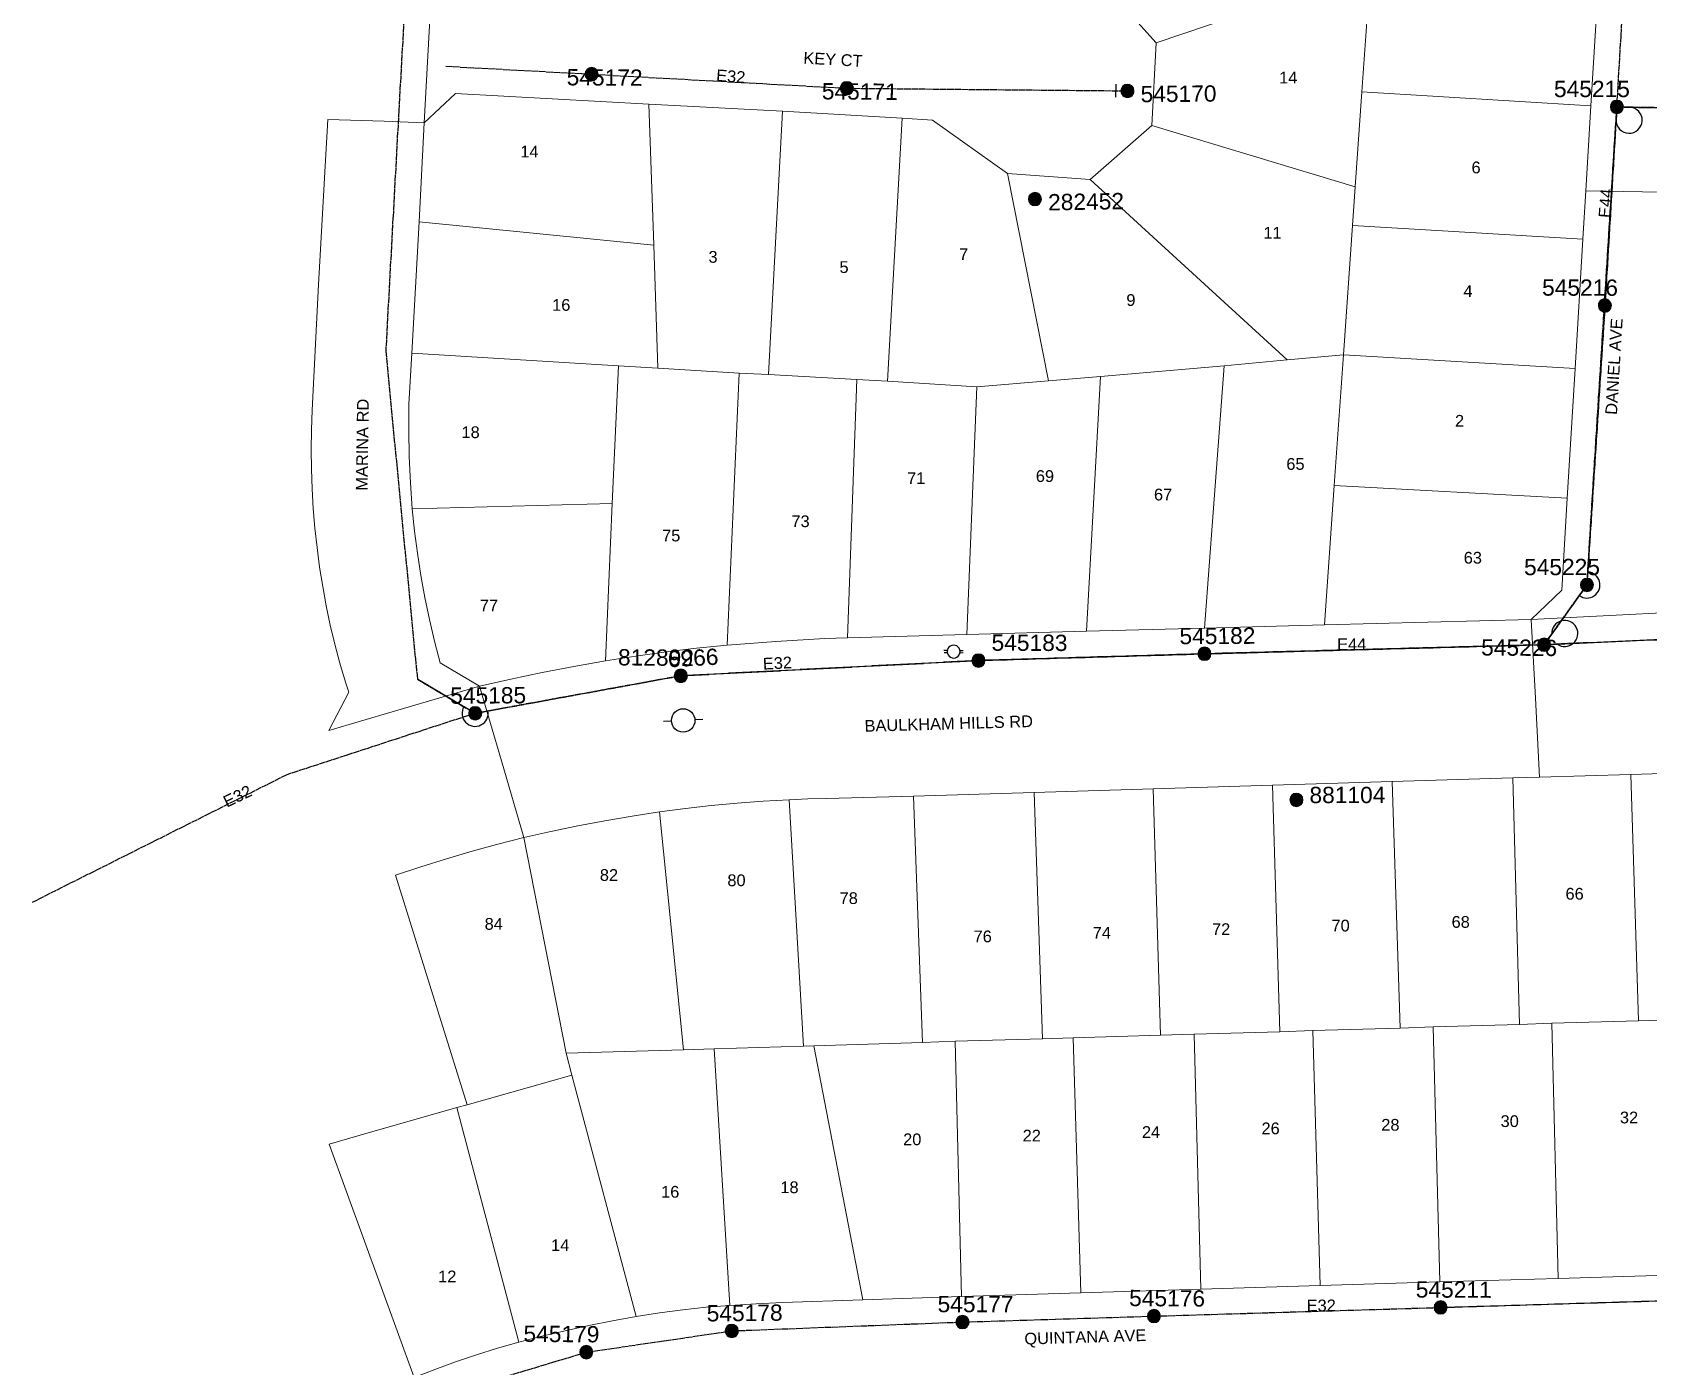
# Model space of a CAD drawing. Header units: metres. Extents: x 311460 to 313373, y 6261260 to 6263889.
# Drawn here: x 311555 to 311803.1, y 6262169.8 to 6262374.5 of the extents above; entities that cross this region are included whole.
import ezdxf
from ezdxf.enums import TextEntityAlignment as Align

# ---------------------------------------------------------------- set-up
doc = ezdxf.new("R2010")
doc.units = ezdxf.units.M
doc.linetypes.add('Cable Exist OH', pattern=[1, 1, 0])
doc.layers.get('0').update_dxf_attribs({"color": 6})
doc.layers.add('Cadastre Land Parcels_SP_EXT', color=9, linetype='Continuous', lineweight=5)
doc.layers.add('Cadastre Roads_SP_EXT', color=9, linetype='Continuous', lineweight=5)
for name, color, linetype in [('Equip_SP_HV_EXT', 7, 'Continuous'), ('Equip_SP_LV_EXT', 7, 'Continuous'), ('Mains_HV_EXT', 7, 'Continuous'), ('Mains_LV_EXT', 7, 'Continuous'), ('Mains_SL_EXT', 7, 'Continuous'), ('SupportsOH_SP_TR_HV_LV_SL_EXT', 7, 'Continuous')]:
    doc.layers.add(name, color=color, linetype=linetype)
doc.layers.get('0').freeze()
doc.styles.add('POLE_LABEL', font='arial.ttf')
doc.styles.get("Standard").update_dxf_attribs({"font": 'arial.ttf'})

# ---------------------------------------------------------------- blocks, each defined once
blk = doc.blocks.new('LV_OH_LINKS_OPEN_EXT')
for p, q in [((-0.17, 4.97), (-0.17, 5.46)), ((0.17, 4.97), (0.17, 5.46)), ((-0.17, 3), (-0.17, 2.5)), ((0.17, 3), (0.17, 2.5))]:
    blk.add_line(p, q)
blk.add_lwpolyline([(0, 2.99, 1), (0, 4.98, 1)], format="xyb", close=True)
at = {"flags": 9}
for tag, p in [('ACTUAL_STATUS', (0, 0)), ('CONSTRUCTED_VOLTAGE', (0, -0.2)), ('OPERATING_VOLTAGE', (0, -0.6)), ('ORIENTATION', (0, -0.8)), ('OWNED_BY', (0, -1)), ('STATE', (0, -1.2)), ('SWITCH_TYPE', (0, -1.4)), ('NO_PHASES', (0, -0.4)), ('USAGE', (0, -1.6)), ('LEGEND', (0, -1.8)), ('NOTES', (0, -2))]:
    blk.add_attdef(tag, text='', height=0.2, dxfattribs=at).set_placement(p, align=Align.MIDDLE_LEFT)
at = {"flags": 1}
blk.add_attdef('Z', (0, 0), '', height=0.2, dxfattribs=at)
blk = doc.blocks.new('POLE_EXT')
blk.add_hatch(color=256).paths.add_polyline_path([(-1, 0, 1), (1, 0, 1)])
blk.add_lwpolyline([(-1, 0, 1), (1, 0, 1)], format="xyb", close=True)
for tag, height, flags, p in [('pNumber', 2.5, 8, (-17.84, 2.07)), ('OWNED_BY', 0.2, 9, (1.35, -0.4)), ('SPECIAL_USE', 0.2, 9, (1.35, -0.8)), ('STATE', 0.2, 9, (1.35, -1)), ('cLV', 0.2, 9, (1.35, -1.4)), ('hDepth', 0.2, 9, (1.35, -1.6)), ('hDia', 0.2, 9, (1.35, -1.8)), ('cHV', 0.2, 9, (1.35, -2)), ('PARENT', 0.2, 9, (1.35, -0.6)), ('USAGE', 0.2, 9, (1.35, -1.2)), ('LBRACKET', 0.2, 9, (1.35, -2.2)), ('LExisting', 0.2, 9, (1.35, -2.4)), ('cLinedev', 0.2, 9, (1.35, -3.4)), ('pExisting', 0.2, 9, (1.35, -3.8)), ('pFooting', 0.2, 9, (1.35, -4.4)), ('pNew', 0.2, 9, (1.35, -4.6)), ('pRelocate', 0.2, 9, (1.35, -5)), ('LANTNUMBER', 0.2, 9, (1.35, -2.6)), ('LOther', 0.2, 9, (1.35, -2.8)), ('LRemove', 0.2, 9, (1.35, -3)), ('LEGEND', 0.2, 9, (1.35, -3.2)), ('LOCATION', 0.2, 9, (1.35, -3.6)), ('PFNUMBER', 0.2, 9, (1.35, -4)), ('NEWPFNUMBER', 0.2, 9, (1.35, -4.2)), ('pRemove', 0.2, 9, (1.35, -5.2)), ('pReplace', 0.2, 9, (1.35, -5.4)), ('pStay', 0.2, 9, (1.35, -5.6)), ('pType', 0.2, 9, (1.35, -5.8)), ('cspan', 0.2, 9, (1.35, -6)), ('STREETNAME', 0.2, 9, (1.35, -6.2)), ('SUBURB', 0.2, 9, (1.35, -6.4)), ('OPERATED_BY', 0.2, 9, (1.36, -7.01)), ('NOTES', 0.2, 9, (1.35, -6.6)), ('MAINTAINED_BY', 0.2, 9, (1.36, -6.81))]:
    blk.add_attdef(tag, text='', height=height, dxfattribs=dict(flags=flags)).set_placement(p, align=Align.MIDDLE_LEFT)
at = {"style": 'POLE_LABEL'}
for tag, height, flags, p in [('ASSET_NUM', 2.5, 8, (2, 2)), ('STRUCTURE_PLANT_NUMBER', 0.2, 9, (1.35, 0.03)), ('STREET_CODE', 0.2, 9, (1.35, -0.2))]:
    blk.add_attdef(tag, text='', height=height, dxfattribs=dict(at, flags=flags)).set_placement(p, align=Align.MIDDLE_LEFT)
at = {"flags": 1}
blk.add_attdef('Z', (1.35, -7.33), '', height=0.2, dxfattribs=at)
blk = doc.blocks.new('HV_ABS_OPEN_EXT')
for p, q in [((-3, 6.87), (-1.8, 6.87)), ((1.8, 6.87), (3, 6.87))]:
    blk.add_line(p, q)
blk.add_circle((0, 6.87), 1.8)
for tag, height, flags, p in [('ASSET_NUM', 2.5, 8, (2, 2)), ('STREET_CODE', 0.2, 9, (1.5, 0)), ('ACTUAL_STATUS', 0.2, 9, (1.5, -0.2)), ('CONSTRUCTED_VOLTAGE', 0.2, 9, (1.5, -0.4)), ('OPERATING_VOLTAGE', 0.2, 9, (1.5, -0.8)), ('ORIENTATION', 0.2, 9, (1.5, -1)), ('OWNED_BY', 0.2, 9, (1.5, -1.2)), ('STATE', 0.2, 9, (1.5, -1.4)), ('SWITCH_TYPE', 0.2, 9, (1.5, -1.6)), ('STREETNAME', 0.2, 9, (1.5, -2.4)), ('NO_PHASES', 0.2, 9, (1.5, -0.6)), ('USAGE', 0.2, 9, (1.5, -1.8)), ('LEGEND', 0.2, 9, (1.5, -2)), ('LOCATION', 0.2, 9, (1.5, -2.2)), ('SUBURB', 0.2, 9, (1.5, -2.6)), ('OPERATED_BY', 0.2, 9, (1.5, -3.2)), ('Z', 0.2, 1, (1.5, -3.6)), ('NOTES', 0.2, 9, (1.5, -2.8)), ('MAINTAINED_BY', 0.2, 9, (1.5, -3)), ('LABEL_ALIGNMENT', 0.2, 9, (1.5, -3.4))]:
    blk.add_attdef(tag, text='', height=height, dxfattribs=dict(flags=flags)).set_placement(p, align=Align.MIDDLE_LEFT)
blk = doc.blocks.new('End Shackle_EXT')
at = {"flags": 9}
blk.add_attdef('NOTES', text='', height=0.2, dxfattribs=at).set_placement((0, -1.6), align=Align.MIDDLE_LEFT)
blk.add_wipeout([(0, 0.25), (1.81, 0.25), (1.82, -0.25), (0, -0.25)])
blk.add_line((1.81, -1), (1.81, 1))
at = {"flags": 1}
blk.add_attdef('Z', (0, 0), '', height=0.2, dxfattribs=at)
at = {"flags": 9}
for tag, p in [('CONNECTOR_TYPE', (0, 0)), ('CONSTRUCTED_VOLTAGE', (0, -0.2)), ('OPERATING_VOLTAGE', (0, -0.6)), ('ORIENTATION', (0, -0.8)), ('OWNED_BY', (0, -1)), ('STATE', (0, -1.2)), ('NO_PHASES', (0, -0.4)), ('USAGE', (0, -1.4))]:
    blk.add_attdef(tag, text='', height=0.2, dxfattribs=at).set_placement(p, align=Align.MIDDLE_LEFT)

msp = doc.modelspace()

# ---------------------------------------------------------------- linework, layer by layer
at = {"layer": 'Cadastre Land Parcels_SP_EXT', "linetype": 'Continuous'}
for points in [[(311762.4, 6262413.51), (311751.38, 6262414.18), (311719.09, 6262382.27), (311727.47, 6262372.93), (311760.38, 6262384.04), (311761.77, 6262403.89), (311762.4, 6262413.51)], [(311794.93, 6262375.66), (311795.55, 6262386.14), (311760.38, 6262384.04), (311759.05, 6262365.39), (311794.19, 6262363.23), (311794.93, 6262375.66)], [(311759.05, 6262365.39), (311760.38, 6262384.04), (311727.47, 6262372.93), (311726.82, 6262360.21), (311758.02, 6262350.79), (311759.05, 6262365.39)], [(311793.41, 6262350.22), (311794.19, 6262363.23), (311759.05, 6262365.39), (311758.02, 6262350.79), (311757.63, 6262344.88), (311792.97, 6262342.79), (311793.41, 6262350.22)], [(311649.64, 6262363.52), (311619.99, 6262365.14), (311615.18, 6262360.65), (311614.37, 6262345.44), (311650.4, 6262341.85), (311649.64, 6262363.52)], [(311670.16, 6262362.4), (311649.64, 6262363.52), (311650.4, 6262341.85), (311651.01, 6262323.01), (311663.52, 6262322.23), (311668.02, 6262322.02), (311670.16, 6262362.4)], [(311688.49, 6262361.36), (311670.16, 6262362.4), (311668.02, 6262322.02), (311681.55, 6262321.27), (311686.25, 6262320.97), (311688.49, 6262361.36)], [(311704.66, 6262352.88), (311693.19, 6262361.06), (311688.49, 6262361.36), (311686.25, 6262320.97), (311699.97, 6262320.14), (311710.96, 6262321.07), (311704.66, 6262352.88)], [(311758.02, 6262350.79), (311726.82, 6262360.21), (311717.38, 6262351.93), (311747.61, 6262324.28), (311756.21, 6262325.04), (311757.63, 6262344.88), (311758.02, 6262350.79)], [(311717.38, 6262351.93), (311704.66, 6262352.88), (311710.96, 6262321.07), (311718.94, 6262321.73), (311737.92, 6262323.37), (311747.61, 6262324.28), (311717.38, 6262351.93)], [(311650.4, 6262341.85), (311614.37, 6262345.44), (311613.26, 6262325.29), (311644.99, 6262323.36), (311651.01, 6262323.01), (311650.4, 6262341.85)], [(311792.97, 6262342.79), (311757.63, 6262344.88), (311756.21, 6262325.04), (311791.76, 6262322.96), (311792.97, 6262342.79)], [(311644.99, 6262323.36), (311613.26, 6262325.29), (311612.81, 6262317.49), (311612.79, 6262313.46), (311612.87, 6262309.44), (311613.05, 6262305.41), (311613.33, 6262301.38), (311644.01, 6262302.23), (311644.99, 6262323.36)], [(311651.01, 6262323.01), (311644.99, 6262323.36), (311644.01, 6262302.23), (311642.98, 6262278.07), (311647.64, 6262278.79), (311652.3, 6262279.45), (311656.97, 6262280.03), (311661.65, 6262280.51), (311663.52, 6262322.23), (311651.01, 6262323.01)], [(311737.92, 6262323.37), (311718.94, 6262321.73), (311716.81, 6262282.61), (311734.91, 6262283.07), (311737.92, 6262323.37)], [(311754.82, 6262305), (311756.21, 6262325.04), (311747.61, 6262324.28), (311737.92, 6262323.37), (311734.91, 6262283.07), (311753.32, 6262283.6), (311754.82, 6262305)], [(311791.76, 6262322.96), (311756.21, 6262325.04), (311754.82, 6262305), (311790.55, 6262303.04), (311791.76, 6262322.96)], [(311668.02, 6262322.02), (311663.52, 6262322.23), (311661.65, 6262280.51), (311669.13, 6262281.07), (311676.63, 6262281.52), (311680.13, 6262281.6), (311681.55, 6262321.27), (311668.02, 6262322.02)], [(311686.25, 6262320.97), (311681.55, 6262321.27), (311680.13, 6262281.6), (311698.43, 6262282.12), (311699.97, 6262320.14), (311686.25, 6262320.97)], [(311716.81, 6262282.61), (311718.94, 6262321.73), (311710.96, 6262321.07), (311699.97, 6262320.14), (311698.43, 6262282.12), (311716.81, 6262282.61)], [(311790.55, 6262303.04), (311754.82, 6262305), (311753.32, 6262283.6), (311785.01, 6262284.42), (311789.72, 6262288.92), (311790.55, 6262303.04)], [(311642.98, 6262278.07), (311644.01, 6262302.23), (311613.33, 6262301.38), (311613.69, 6262297.98), (311614.14, 6262294.58), (311614.67, 6262291.19), (311615.28, 6262287.81), (311615.97, 6262284.44), (311616.74, 6262281.1), (311617.59, 6262277.77), (311623.66, 6262274.19), (311628.47, 6262275.27), (311633.29, 6262276.27), (311638.13, 6262277.2), (311642.98, 6262278.07)], [(311819.71, 6262223.4), (311818.49, 6262261.22), (311810.15, 6262260.96), (311800.32, 6262260.66), (311801.51, 6262222.85), (311806.71, 6262223.02), (311819.71, 6262223.4)], [(311745.32, 6262259), (311727.05, 6262258.44), (311728.16, 6262220.63), (311733.32, 6262220.79), (311746.44, 6262221.18), (311745.32, 6262259)], [(311763.72, 6262259.55), (311745.32, 6262259), (311746.44, 6262221.18), (311751.55, 6262221.34), (311764.94, 6262221.74), (311763.72, 6262259.55)], [(311783.23, 6262222.3), (311782.21, 6262260.11), (311763.72, 6262259.55), (311764.94, 6262221.74), (311770.01, 6262221.9), (311783.23, 6262222.3)], [(311801.51, 6262222.85), (311800.32, 6262260.66), (311786.33, 6262260.24), (311782.21, 6262260.11), (311783.23, 6262222.3), (311788.21, 6262222.46), (311801.51, 6262222.85)], [(311673.38, 6262218.94), (311671.16, 6262256.77), (311667.16, 6262256.54), (311663.18, 6262256.25), (311659.2, 6262255.87), (311655.24, 6262255.41), (311651.28, 6262254.89), (311654.97, 6262218.38), (311659.64, 6262218.57), (311673.38, 6262218.94)], [(311691.64, 6262219.5), (311690.26, 6262257.34), (311676.95, 6262256.97), (311674.05, 6262256.91), (311671.16, 6262256.77), (311673.38, 6262218.94), (311674.95, 6262218.99), (311691.64, 6262219.5)], [(311710.06, 6262220.07), (311708.74, 6262257.89), (311690.26, 6262257.34), (311691.64, 6262219.5), (311696.63, 6262219.7), (311710.06, 6262220.07)], [(311727.05, 6262258.44), (311708.74, 6262257.89), (311710.06, 6262220.07), (311714.75, 6262220.22), (311728.16, 6262220.63), (311727.05, 6262258.44)], [(311654.97, 6262218.38), (311651.28, 6262254.89), (311647.09, 6262254.25), (311642.9, 6262253.55), (311638.74, 6262252.77), (311634.58, 6262251.91), (311630.46, 6262250.97), (311636.94, 6262217.87), (311654.97, 6262218.38)], [(311636.94, 6262217.87), (311630.46, 6262250.97), (311626.47, 6262249.95), (311622.51, 6262248.86), (311618.57, 6262247.7), (311614.66, 6262246.48), (311610.74, 6262245.19), (311621.78, 6262209.93), (311637.82, 6262214.49), (311636.94, 6262217.87)], [(311771.02, 6262182.77), (311770.01, 6262221.9), (311764.94, 6262221.74), (311751.55, 6262221.34), (311752.63, 6262182.21), (311771.02, 6262182.77)], [(311789.19, 6262183.32), (311788.21, 6262222.46), (311783.23, 6262222.3), (311770.01, 6262221.9), (311771.02, 6262182.77), (311789.19, 6262183.32)], [(311807.62, 6262183.88), (311806.71, 6262223.02), (311801.51, 6262222.85), (311788.21, 6262222.46), (311789.19, 6262183.32), (311807.62, 6262183.88)], [(311662.06, 6262179.16), (311666.1, 6262179.44), (311670.15, 6262179.62), (311682.45, 6262180.05), (311674.95, 6262218.99), (311673.38, 6262218.94), (311659.64, 6262218.57), (311662.06, 6262179.16)], [(311697.64, 6262180.54), (311696.63, 6262219.7), (311691.64, 6262219.5), (311674.95, 6262218.99), (311682.45, 6262180.05), (311697.64, 6262180.54)], [(311714.75, 6262220.22), (311710.06, 6262220.07), (311696.63, 6262219.7), (311697.64, 6262180.54), (311715.93, 6262181.1), (311714.75, 6262220.22)], [(311733.32, 6262220.79), (311728.16, 6262220.63), (311714.75, 6262220.22), (311715.93, 6262181.1), (311734.33, 6262181.66), (311733.32, 6262220.79)], [(311751.55, 6262221.34), (311746.44, 6262221.18), (311733.32, 6262220.79), (311734.33, 6262181.66), (311752.63, 6262182.21), (311751.55, 6262221.34)], [(311662.06, 6262179.16), (311659.64, 6262218.57), (311654.97, 6262218.38), (311636.94, 6262217.87), (311637.82, 6262214.49), (311647.69, 6262177.48), (311651.26, 6262178.05), (311654.84, 6262178.52), (311658.44, 6262178.89), (311662.06, 6262179.16)], [(311629.67, 6262173.52), (311633.23, 6262174.45), (311636.82, 6262175.3), (311640.43, 6262176.09), (311644.05, 6262176.82), (311647.69, 6262177.48), (311637.82, 6262214.49), (311621.78, 6262209.93), (311620.18, 6262209.52), (311629.67, 6262173.52)], [(311629.67, 6262173.52), (311620.18, 6262209.52), (311605.36, 6262205.32), (311600.59, 6262203.92), (311613.64, 6262168.12), (311616.8, 6262169.35), (311619.97, 6262170.51), (311623.18, 6262171.6), (311626.4, 6262172.6), (311629.67, 6262173.52)]]:
    msp.add_lwpolyline(points, close=True, dxfattribs=at)
at = {"layer": 'Cadastre Roads_SP_EXT', "linetype": 'Continuous'}
for points in [[(311649.73, 6262378.71), (311620.8, 6262380.26), (311616.51, 6262384.88), (311615.84, 6262372.78), (311615.18, 6262360.65), (311619.99, 6262365.14), (311649.64, 6262363.52), (311670.16, 6262362.4), (311688.49, 6262361.36), (311693.19, 6262361.06), (311704.66, 6262352.88), (311717.38, 6262351.93), (311726.82, 6262360.21), (311727.47, 6262372.93), (311719.09, 6262382.27), (311706.67, 6262383.13), (311694, 6262376.28), (311687.79, 6262376.65), (311669.55, 6262377.62), (311649.73, 6262378.71)], [(311615.18, 6262360.65), (311609.02, 6262360.87), (311600.38, 6262361.17), (311599.99, 6262353.98), (311599.14, 6262339.42), (311598.93, 6262335.83), (311597.98, 6262316.56), (311597.86, 6262313.51), (311597.82, 6262310.49), (311597.85, 6262307.48), (311597.96, 6262304.46), (311598.14, 6262301.45), (311598.39, 6262298.45), (311598.72, 6262295.45), (311599.12, 6262292.46), (311599.59, 6262289.48), (311600.14, 6262286.52), (311600.76, 6262283.56), (311601.45, 6262280.63), (311602.21, 6262277.71), (311603.08, 6262274.82), (311603.58, 6262273.26), (311600.53, 6262267.41), (311610.25, 6262270.26), (311623.66, 6262274.19), (311617.59, 6262277.77), (311616.74, 6262281.1), (311615.97, 6262284.44), (311615.28, 6262287.81), (311614.67, 6262291.19), (311614.14, 6262294.58), (311613.69, 6262297.98), (311613.33, 6262301.38), (311613.05, 6262305.41), (311612.87, 6262309.44), (311612.79, 6262313.46), (311612.81, 6262317.49), (311613.26, 6262325.29), (311614.37, 6262345.44), (311615.18, 6262360.65)], [(311808.29, 6262349.96), (311802.1, 6262350.07), (311793.41, 6262350.22), (311792.97, 6262342.79), (311791.76, 6262322.96), (311790.55, 6262303.04), (311789.72, 6262288.92), (311785.01, 6262284.42), (311795.04, 6262284.94), (311809.14, 6262285.66), (311804.72, 6262289.97), (311806.27, 6262316.03), (311807.47, 6262336.23), (311808.29, 6262349.96)], [(311786.33, 6262260.24), (311785.67, 6262272.33), (311785.01, 6262284.42), (311753.32, 6262283.6), (311734.91, 6262283.07), (311716.81, 6262282.61), (311698.43, 6262282.12), (311680.13, 6262281.6), (311676.63, 6262281.52), (311669.13, 6262281.07), (311661.65, 6262280.51), (311656.97, 6262280.03), (311652.3, 6262279.45), (311647.64, 6262278.79), (311642.98, 6262278.07), (311638.13, 6262277.2), (311633.29, 6262276.27), (311628.47, 6262275.27), (311623.66, 6262274.19), (311627.01, 6262262.75), (311630.46, 6262250.97), (311634.58, 6262251.91), (311638.74, 6262252.77), (311642.9, 6262253.55), (311647.09, 6262254.25), (311651.28, 6262254.89), (311655.24, 6262255.41), (311659.2, 6262255.87), (311663.18, 6262256.25), (311667.16, 6262256.54), (311671.16, 6262256.77), (311674.05, 6262256.91), (311676.95, 6262256.97), (311690.26, 6262257.34), (311708.74, 6262257.89), (311727.05, 6262258.44), (311745.32, 6262259), (311763.72, 6262259.55), (311782.21, 6262260.11), (311786.33, 6262260.24)]]:
    msp.add_lwpolyline(points, close=True, dxfattribs=at)
msp.add_lwpolyline([(311807.62, 6262183.88), (311789.19, 6262183.32), (311771.02, 6262182.77), (311752.63, 6262182.21), (311734.33, 6262181.66), (311715.93, 6262181.1), (311697.64, 6262180.54), (311682.45, 6262180.05), (311670.15, 6262179.62), (311666.1, 6262179.44), (311662.06, 6262179.16), (311658.44, 6262178.89), (311654.84, 6262178.52), (311651.26, 6262178.05), (311647.69, 6262177.48), (311644.05, 6262176.82), (311640.43, 6262176.09), (311636.82, 6262175.3), (311633.23, 6262174.45), (311629.67, 6262173.52), (311626.4, 6262172.6), (311623.18, 6262171.6), (311619.97, 6262170.51), (311616.8, 6262169.35)], dxfattribs=at)
at = {"layer": 'Mains_HV_EXT', "linetype": 'Cable Exist OH'}
for points in [[(311613.41, 6262400.73), (311611.27, 6262362.56), (311609.26, 6262325.6), (311614.12, 6262275.26), (311622.99, 6262270.03)], [(311787.02, 6262280.56), (311793.59, 6262289.73), (311798.18, 6262363.08), (311853.41, 6262361.95), (311889.91, 6262364.59), (311947.35, 6262368.78), (311988.57, 6262370.95), (312025.49, 6262372.04), (312062.37, 6262371.9), (312106.5, 6262370.25)], [(311824.72, 6262282.22), (311787.02, 6262280.56)], [(311787.02, 6262280.56), (311700.22, 6262278.13), (311654.54, 6262275.79)], [(311654.54, 6262275.79), (311622.99, 6262270.03)], [(311622.99, 6262270.03), (311594.1, 6262260.61), (311555.03, 6262241.02)]]:
    msp.add_lwpolyline(points, dxfattribs=at)
at = {"layer": 'Mains_LV_EXT', "linetype": 'Cable Exist OH'}
for points in [[(311798.18, 6262363.08), (311800.9, 6262408.65)], [(311618.51, 6262369.32), (311640.86, 6262368.1)], [(311640.86, 6262368.1), (311680.02, 6262365.94)], [(311798.18, 6262363.08), (311796.35, 6262332.59)], [(311853.41, 6262361.95), (311798.18, 6262363.08)], [(311796.35, 6262332.59), (311793.78, 6262292.71), (311793.59, 6262289.73)], [(311793.59, 6262289.73), (311787.02, 6262280.56)], [(311787.02, 6262280.56), (311824.72, 6262282.22)], [(311734.9, 6262279.16), (311703.37, 6262278.22), (311700.22, 6262278.13)], [(311787.02, 6262280.56), (311734.9, 6262279.16)], [(311700.22, 6262278.13), (311654.54, 6262275.79)], [(311622.99, 6262270.03), (311614.12, 6262275.26)], [(311654.54, 6262275.79), (311622.99, 6262270.03)], [(311622.99, 6262270.03), (311594.1, 6262260.61)], [(311771.18, 6262178.87), (311807.74, 6262179.98)], [(311697.77, 6262176.63), (311727.15, 6262177.53)], [(311727.15, 6262177.53), (311771.14, 6262178.87), (311771.18, 6262178.87)], [(311640.04, 6262172), (311662.36, 6262175.27)], [(311662.36, 6262175.27), (311697.77, 6262176.63)], [(311615.12, 6262164.5), (311640.04, 6262172)]]:
    msp.add_lwpolyline(points, dxfattribs=at)
at = {"layer": 'Mains_LV_EXT', "linetype": 'Continuous'}
for points in [[(311798.06, 6262361.08, 2.348408), (311800.18, 6262363.04)], [(311792.42, 6262288.1, 1.327044), (311793.72, 6262291.72)], [(311789.02, 6262280.65, 4.346984), (311788.19, 6262282.19)], [(311621.26, 6262271.05, 1.440798), (311624.95, 6262270.39)]]:
    msp.add_lwpolyline(points, format="xyb", dxfattribs=at)
at = {"layer": 'Mains_SL_EXT', "linetype": 'Cable Exist OH'}
for points in [[(311798.18, 6262363.08), (311800.9, 6262408.65), (311819.32, 6262443.22)], [(311796.35, 6262332.72), (311798.18, 6262363.08)], [(311798.18, 6262363.08), (311853.41, 6262361.95)], [(311793.59, 6262289.73), (311796.35, 6262332.59), (311796.35, 6262332.72)], [(311787.02, 6262280.56), (311793.59, 6262289.73)], [(311787.02, 6262280.56), (311824.72, 6262282.22), (311879.76, 6262283.91)], [(311700.22, 6262278.13), (311734.9, 6262279.16), (311787.02, 6262280.56)], [(311622.99, 6262270.03), (311654.54, 6262275.79), (311700.22, 6262278.13)], [(311622.99, 6262270.03), (311614.12, 6262275.26)], [(311622.99, 6262270.03), (311594.1, 6262260.61)], [(311727.15, 6262177.53), (311771.14, 6262178.86), (311807.74, 6262179.98)], [(311662.36, 6262175.27), (311697.77, 6262176.63), (311727.15, 6262177.53)], [(311615.12, 6262164.5), (311640.04, 6262172), (311662.36, 6262175.27)]]:
    msp.add_lwpolyline(points, dxfattribs=at)

# ---------------------------------------------------------------- block references
at = {"layer": 'Equip_SP_HV_EXT'}
ref = msp.add_blockref('HV_ABS_OPEN_EXT', (311654.54, 6262275.79), dxfattribs=dict(at, rotation=183.048505779228))
ref.add_attrib('ASSET_NUM', '6966', dxfattribs={"layer": '0', "height": 2.5, "rotation": 3.1209}).set_placement((311656.54, 6262276.54), align=Align.BOTTOM_CENTER)
at = {"layer": 'Equip_SP_LV_EXT', "rotation": 90.48040364960073}
msp.add_blockref('LV_OH_LINKS_OPEN_EXT', (311700.39, 6262279.53), dxfattribs=at)
at = {"layer": 'SupportsOH_SP_TR_HV_LV_SL_EXT'}
ref = msp.add_blockref('POLE_EXT', (311640.86, 6262368.1), dxfattribs=at)
ref.add_attrib('ASSET_NUM', '545172', dxfattribs={"layer": '0', "height": 2.5, "rotation": 359.5983, "style": 'POLE_LABEL'}).set_placement((311642.86, 6262368.85), align=Align.TOP_CENTER)
ref = msp.add_blockref('POLE_EXT', (311680.02, 6262365.94), dxfattribs=at)
ref.add_attrib('ASSET_NUM', '545171', dxfattribs={"layer": '0', "height": 2.5, "rotation": 359.5584, "style": 'POLE_LABEL'}).set_placement((311682.02, 6262366.69), align=Align.TOP_CENTER)
ref = msp.add_blockref('POLE_EXT', (311798.18, 6262363.08), dxfattribs=at)
ref.add_attrib('ASSET_NUM', '545215', dxfattribs={"layer": '0', "height": 2.5, "rotation": 0.0058, "style": 'POLE_LABEL'}).set_placement((311800.18, 6262363.83), align=Align.BOTTOM_RIGHT)
ref = msp.add_blockref('POLE_EXT', (311708.88, 6262348.94), dxfattribs=at)
ref.add_attrib('ASSET_NUM', '282452', dxfattribs={"layer": '0', "height": 2.5, "rotation": 1, "style": 'POLE_LABEL'}).set_placement((311710.88, 6262349.69), align=Align.TOP_LEFT)
ref = msp.add_blockref('POLE_EXT', (311796.35, 6262332.59), dxfattribs=dict(at, rotation=359.8038210698609))
ref.add_attrib('ASSET_NUM', '545216', dxfattribs={"layer": '0', "height": 2.5, "rotation": 359.868, "style": 'POLE_LABEL'}).set_placement((311798.35, 6262333.34), align=Align.BOTTOM_RIGHT)
ref = msp.add_blockref('POLE_EXT', (311793.59, 6262289.73), dxfattribs=at)
ref.add_attrib('ASSET_NUM', '545225', dxfattribs={"layer": '0', "height": 2.5, "style": 'POLE_LABEL'}).set_placement((311795.59, 6262290.48), align=Align.BOTTOM_RIGHT)
ref = msp.add_blockref('POLE_EXT', (311700.22, 6262278.13), dxfattribs=at)
ref.add_attrib('ASSET_NUM', '545183', dxfattribs={"layer": '0', "height": 2.5, "rotation": 359.7806, "style": 'POLE_LABEL'}).set_placement((311702.22, 6262278.88), align=Align.BOTTOM_LEFT)
ref = msp.add_blockref('POLE_EXT', (311734.9, 6262279.16), dxfattribs=at)
ref.add_attrib('ASSET_NUM', '545182', dxfattribs={"layer": '0', "height": 2.5, "rotation": 0.357, "style": 'POLE_LABEL'}).set_placement((311736.9, 6262279.91), align=Align.BOTTOM_CENTER)
ref = msp.add_blockref('POLE_EXT', (311787.02, 6262280.56), dxfattribs=at)
ref.add_attrib('ASSET_NUM', '545226', dxfattribs={"layer": '0', "height": 2.5, "rotation": 359.5325, "style": 'POLE_LABEL'}).set_placement((311789.02, 6262281.31), align=Align.TOP_RIGHT)
ref = msp.add_blockref('POLE_EXT', (311654.54, 6262275.79), dxfattribs=dict(at, rotation=359.7520003929285))
ref.add_attrib('ASSET_NUM', '812892', dxfattribs={"layer": '0', "height": 2.5, "rotation": 359.5196, "style": 'POLE_LABEL'}).set_placement((311656.54, 6262276.54), align=Align.BOTTOM_RIGHT)
ref = msp.add_blockref('POLE_EXT', (311622.99, 6262270.03), dxfattribs=dict(at, rotation=0.1150462874349925))
ref.add_attrib('ASSET_NUM', '545185', dxfattribs={"layer": '0', "height": 2.5, "rotation": 0.3346, "style": 'POLE_LABEL'}).set_placement((311624.99, 6262270.78), align=Align.BOTTOM_CENTER)
ref = msp.add_blockref('POLE_EXT', (311749.01, 6262256.75), dxfattribs=at)
ref.add_attrib('ASSET_NUM', '881104', dxfattribs={"layer": '0', "height": 2.5, "style": 'POLE_LABEL'}).set_placement((311751.01, 6262257.5), align=Align.MIDDLE_LEFT)
ref = msp.add_blockref('POLE_EXT', (311771.14, 6262178.86), dxfattribs=dict(at, rotation=359.9374748437853))
ref.add_attrib('ASSET_NUM', '545211', dxfattribs={"layer": '0', "height": 2.5, "rotation": 359.7837, "style": 'POLE_LABEL'}).set_placement((311773.14, 6262179.61), align=Align.BOTTOM_CENTER)
ref = msp.add_blockref('POLE_EXT', (311662.36, 6262175.27), dxfattribs=dict(at, rotation=0.1199482596822323))
ref.add_attrib('ASSET_NUM', '545178', dxfattribs={"layer": '0', "height": 2.5, "rotation": 0.5404, "style": 'POLE_LABEL'}).set_placement((311664.36, 6262176.02), align=Align.BOTTOM_CENTER)
ref = msp.add_blockref('POLE_EXT', (311697.77, 6262176.63), dxfattribs=at)
ref.add_attrib('ASSET_NUM', '545177', dxfattribs={"layer": '0', "height": 2.5, "rotation": 359.9713, "style": 'POLE_LABEL'}).set_placement((311699.77, 6262177.38), align=Align.BOTTOM_CENTER)
ref = msp.add_blockref('POLE_EXT', (311727.15, 6262177.53), dxfattribs=at)
ref.add_attrib('ASSET_NUM', '545176', dxfattribs={"layer": '0', "height": 2.5, "rotation": 359.589, "style": 'POLE_LABEL'}).set_placement((311729.15, 6262178.28), align=Align.BOTTOM_CENTER)
ref = msp.add_blockref('POLE_EXT', (311640.04, 6262172), dxfattribs=at)
ref.add_attrib('ASSET_NUM', '545179', dxfattribs={"layer": '0', "height": 2.5, "rotation": 359.5768, "style": 'POLE_LABEL'}).set_placement((311642.04, 6262172.75), align=Align.BOTTOM_RIGHT)

# ---------------------------------------------------------------- texts
at = {"layer": 'Cadastre Land Parcels_SP_EXT'}
for s, p in [('14', (311746.35, 6262366.67)), ('14', (311629.91, 6262355.32)), ('6', (311775.88, 6262352.89)), ('11', (311743.94, 6262342.86)), ('3', (311658.79, 6262339.17)), ('7', (311697.25, 6262339.58)), ('5', (311678.89, 6262337.6)), ('4', (311774.64, 6262333.92)), ('16', (311634.8, 6262331.79)), ('9', (311722.91, 6262332.54)), ('2', (311773.34, 6262314.01)), ('18', (311620.89, 6262312.26)), ('65', (311747.46, 6262307.39)), ('71', (311689.27, 6262305.22)), ('69', (311709.02, 6262305.53)), ('67', (311727.15, 6262302.7)), ('73', (311671.52, 6262298.6)), ('75', (311651.67, 6262296.41)), ('63', (311774.68, 6262293)), ('77', (311623.71, 6262285.68)), ('82', (311642.12, 6262244.32)), ('80', (311661.69, 6262243.51)), ('78', (311678.91, 6262240.77)), ('66', (311790.3, 6262241.44)), ('68', (311772.82, 6262237.12)), ('84', (311624.44, 6262236.82)), ('76', (311699.47, 6262234.9)), ('74', (311717.75, 6262235.45)), ('72', (311736.06, 6262236.01)), ('70', (311754.39, 6262236.56)), ('24', (311725.3, 6262204.88)), ('26', (311743.65, 6262205.44)), ('28', (311762.03, 6262205.99)), ('30', (311780.34, 6262206.55)), ('32', (311798.65, 6262207.11)), ('20', (311688.66, 6262203.76)), ('22', (311707, 6262204.33)), ('16', (311651.52, 6262195.71)), ('18', (311669.82, 6262196.4)), ('14', (311634.63, 6262187.51)), ('12', (311617.31, 6262182.72))]:
    msp.add_text(s, height=1.8, dxfattribs=at).set_placement(p)
at = {"layer": 'Cadastre Roads_SP_EXT'}
for s, rotation, p in [('KEY CT', 356.8481, (311673.31, 6262369.72)), ('DANIEL AVE', 86.5744, (311798.19, 6262315.79)), ('MARINA RD', 89.1847, (311606.47, 6262304.18)), ('BAULKHAM HILLS RD', 1.6535, (311682.76, 6262267.19)), ('QUINTANA AVE', 1.7179, (311707.29, 6262173.16))]:
    msp.add_text(s, height=1.8, rotation=rotation, dxfattribs=at).set_placement(p)
at = {"layer": 'Mains_LV_EXT'}
for s, rotation, p in [('E32', 355.7267, (311659.92, 6262367.05)), ('E44', 85.4798, (311797.15, 6262345.99)), ('E44', 0.4216, (311755.26, 6262279.71)), ('E32', 3.1209, (311667.18, 6262276.72)), ('E32', 25.52, (311584.88, 6262255.54)), ('E32', 0.6372, (311750.59, 6262178.24))]:
    msp.add_text(s, height=1.8, rotation=rotation, dxfattribs=at).set_placement(p)

# ---------------------------------------------------------------- next in the draw order: block references
at = {"layer": 'Mains_LV_EXT', "rotation": 178.4346909664341}
msp.add_blockref('End Shackle_EXT', (311723.08, 6262365.54), dxfattribs=at)

# ---------------------------------------------------------------- next in the draw order: linework, layer by layer
at = {"layer": 'Mains_LV_EXT', "linetype": 'Cable Exist OH'}
msp.add_lwpolyline([(311680.02, 6262365.94), (311723.08, 6262365.54)], dxfattribs=at)
at = {"layer": 'Mains_SL_EXT', "linetype": 'Cable Exist OH'}
msp.add_lwpolyline([(311618.51, 6262369.32), (311640.86, 6262368.1), (311680.02, 6262365.94), (311723.08, 6262365.54)], dxfattribs=at)

# ---------------------------------------------------------------- next in the draw order: block references
at = {"layer": 'SupportsOH_SP_TR_HV_LV_SL_EXT'}
ref = msp.add_blockref('POLE_EXT', (311723.08, 6262365.54), dxfattribs=dict(at, rotation=0.2337940641179019))
ref.add_attrib('ASSET_NUM', '545170', dxfattribs={"layer": '0', "height": 2.5, "rotation": 0.4944, "style": 'POLE_LABEL'}).set_placement((311725.08, 6262366.29), align=Align.TOP_LEFT)

doc.saveas('drawing.dxf')
